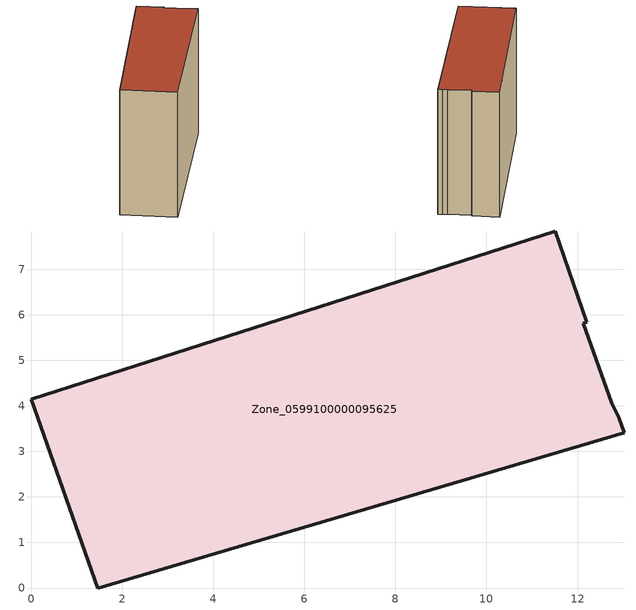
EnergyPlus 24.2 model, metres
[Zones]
Zone_0599100000095625
 floor ground (C_G): 12.2,5.83 12.13,5.81 12.76,4.05 12.91,3.75 13.03,3.41 1.46,0 0,4.15 11.51,7.84 z2.37
 wall outside (C_F): 1.46,0 13.03,3.41 12.91,3.75 12.76,4.05 12.13,5.81 12.2,5.83 11.51,7.84 0,4.15 1.46,0 z2.37:13.43
 roof outside (C_R): 12.13,5.81 12.2,5.83 11.51,7.84 0,4.15 1.46,0 13.03,3.41 12.91,3.75 12.76,4.05 z13.43
[BUILDING]
Pand.0599100000095625: North Axis=0; Terrain=City; Loads Convergence Tolerance Value=0.04; Temperature Convergence Tolerance Value=0.4; Solar Distribution=FullExterior; Maximum Number of Warmup Days=25; Minimum Number of Warmup Days=1
[Site:Location]
Rotterdam.The.Hague.AP_ZH_NLD Design_Conditions: Latitude=51.96; Longitude=4.45; Time Zone=1; Elevation=-4.5
[SITE:GROUNDTEMPERATURE:BUILDINGSURFACE]
18, 18, 18, 18, 18, 18, 18, 18, 18, 18, 18, 18
[MATERIAL] Thermal Absorptance=0.9; Solar Absorptance=0.7; Visible Absorptance=0.7
Name | Roughness | Thickness | Conductivity | Density | Specific Heat
G.TI.1946 | MediumSmooth | 0.15 | 1 | 540 | 1210
F.TI.1946 | Rough | 0.3 | 0.857143 | 1920 | 840
R.TI.1946 | MediumRough | 0.2 | 0.1 | 1500 | 1000
[CONSTRUCTION]
C_G: G.TI.1946
C_F: F.TI.1946
C_R: R.TI.1946
[ZONE]
Zone_0599100000095625: Type=1; Multiplier=1; Ceiling Height=Autocalculate; Volume=Autocalculate; Floor Area=autocalculate; Part of Total Floor Area=Yes
[ZONEINFILTRATION:DESIGNFLOWRATE]
Infil_Zone_0599100000095625: Zone or ZoneList or Space or SpaceList=Zone_0599100000095625; Schedule=AlwaysOn; Design Flow Rate Calculation Method=Flow/Area; Flow Rate per Floor Area=0.003; Constant Term Coefficient=1; Temperature Term Coefficient=0; Velocity Term Coefficient=0; Velocity Squared Term Coefficient=0
[HVACTEMPLATE:ZONE:IDEALLOADSAIRSYSTEM]
Zone_0599100000095625: Maximum Heating Supply Air Temperature=50; Minimum Cooling Supply Air Temperature=13; Maximum Heating Supply Air Humidity Ratio=0.0156; Minimum Cooling Supply Air Humidity Ratio=0.0077; Heating Limit=NoLimit; Cooling Limit=NoLimit; Dehumidification Control Type=ConstantSensibleHeatRatio; Cooling Sensible Heat Ratio=0.7; Dehumidification Setpoint=60; Humidification Control Type=None; Humidification Setpoint=30; Outdoor Air Method=None; Outdoor Air Flow Rate per Person=0.00944; Outdoor Air Flow Rate per Zone Floor Area=0; Outdoor Air Flow Rate per Zone=0; Demand Controlled Ventilation Type=None; Outdoor Air Economizer Type=NoEconomizer; Heat Recovery Type=None; Sensible Heat Recovery Effectiveness=0.7; Latent Heat Recovery Effectiveness=0.65
[ZONECONTROL:THERMOSTAT]
ThermostatControl_Zone_0599100000095625: Zone or ZoneList=Zone_0599100000095625; Control Type Schedule=DualSetpointControlType; Control 1=Thermostat_Zone_0599100000095625; Temperature Difference Between Cutout And Setpoint=0
[THERMOSTATSETPOINT:DUALSETPOINT]
Thermostat_Zone_0599100000095625: Heating Setpoint Temperature Schedule=HeatingSetpoint_Zone_0599100000095625; Cooling Setpoint Temperature Schedule=CoolingSetpoint_Zone_0599100000095625
[SCHEDULE:COMPACT]
HeatingSetpoint_Zone_0599100000095625: Through: 12/31, For: AllDays, Until: 24:00, 21
CoolingSetpoint_Zone_0599100000095625: Through: 12/31, For: AllDays, Until: 24:00, 24
DualSetpointControlType: Through: 12/31, For: AllDays, Until: 24:00, 4
AlwaysOn: Through: 12/31, For: AllDays, Until: 24:00, 1
